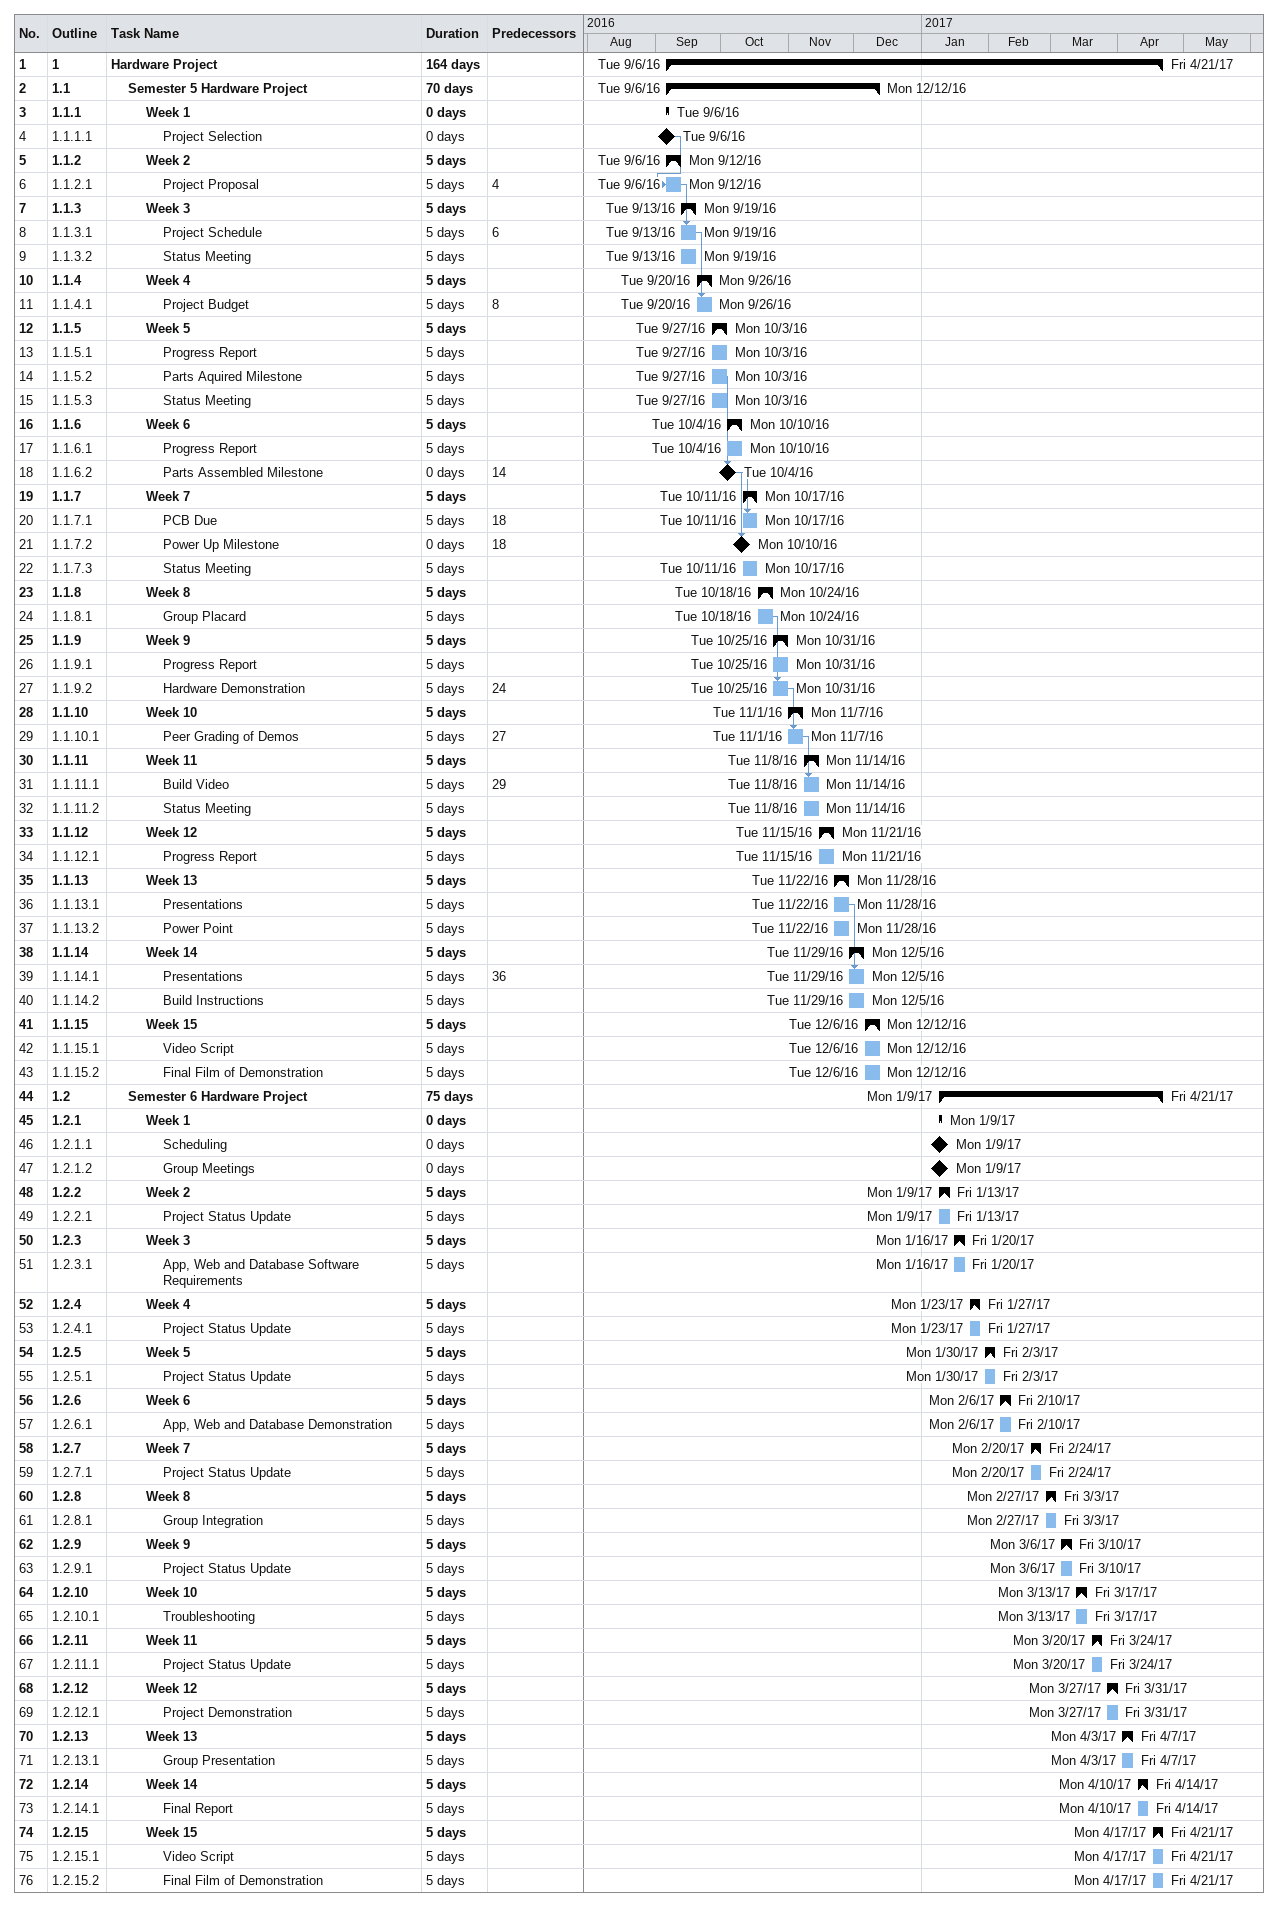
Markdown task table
| ID | WBS | Task | Duration | Start | Finish | Predecessors |
|---|---|---|---|---|---|---|
| 1 | 1 | **Hardware Project** | 164d | 2016-09-06 | 2017-04-21 |  |
| 2 | 1.1 | **Semester 5 Hardware Project** | 70d | 2016-09-06 | 2016-12-12 |  |
| 3 | 1.1.1 | **Week 1** | 0d | 2016-09-06 | 2016-09-06 |  |
| 4 | 1.1.1.1 | Project Selection | 0d | 2016-09-06 | 2016-09-06 |  |
| 5 | 1.1.2 | **Week 2** | 5d | 2016-09-06 | 2016-09-12 |  |
| 6 | 1.1.2.1 | Project Proposal | 5d | 2016-09-06 | 2016-09-12 | 4 |
| 7 | 1.1.3 | **Week 3** | 5d | 2016-09-13 | 2016-09-19 |  |
| 8 | 1.1.3.1 | Project Schedule | 5d | 2016-09-13 | 2016-09-19 | 6 |
| 9 | 1.1.3.2 | Status Meeting | 5d | 2016-09-13 | 2016-09-19 |  |
| 10 | 1.1.4 | **Week 4** | 5d | 2016-09-20 | 2016-09-26 |  |
| 11 | 1.1.4.1 | Project Budget | 5d | 2016-09-20 | 2016-09-26 | 8 |
| 12 | 1.1.5 | **Week 5** | 5d | 2016-09-27 | 2016-10-03 |  |
| 13 | 1.1.5.1 | Progress Report | 5d | 2016-09-27 | 2016-10-03 |  |
| 14 | 1.1.5.2 | Parts Aquired Milestone | 5d | 2016-09-27 | 2016-10-03 |  |
| 15 | 1.1.5.3 | Status Meeting | 5d | 2016-09-27 | 2016-10-03 |  |
| 16 | 1.1.6 | **Week 6** | 5d | 2016-10-04 | 2016-10-10 |  |
| 17 | 1.1.6.1 | Progress Report | 5d | 2016-10-04 | 2016-10-10 |  |
| 18 | 1.1.6.2 | Parts Assembled Milestone | 0d | 2016-10-04 | 2016-10-04 | 14 |
| 19 | 1.1.7 | **Week 7** | 5d | 2016-10-11 | 2016-10-17 |  |
| 20 | 1.1.7.1 | PCB Due | 5d | 2016-10-11 | 2016-10-17 | 18 |
| 21 | 1.1.7.2 | Power Up Milestone | 0d | 2016-10-10 | 2016-10-10 | 18 |
| 22 | 1.1.7.3 | Status Meeting | 5d | 2016-10-11 | 2016-10-17 |  |
| 23 | 1.1.8 | **Week 8** | 5d | 2016-10-18 | 2016-10-24 |  |
| 24 | 1.1.8.1 | Group Placard | 5d | 2016-10-18 | 2016-10-24 |  |
| 25 | 1.1.9 | **Week 9** | 5d | 2016-10-25 | 2016-10-31 |  |
| 26 | 1.1.9.1 | Progress Report | 5d | 2016-10-25 | 2016-10-31 |  |
| 27 | 1.1.9.2 | Hardware Demonstration | 5d | 2016-10-25 | 2016-10-31 | 24 |
| 28 | 1.1.10 | **Week 10** | 5d | 2016-11-01 | 2016-11-07 |  |
| 29 | 1.1.10.1 | Peer Grading of Demos | 5d | 2016-11-01 | 2016-11-07 | 27 |
| 30 | 1.1.11 | **Week 11** | 5d | 2016-11-08 | 2016-11-14 |  |
| 31 | 1.1.11.1 | Build Video | 5d | 2016-11-08 | 2016-11-14 | 29 |
| 32 | 1.1.11.2 | Status Meeting | 5d | 2016-11-08 | 2016-11-14 |  |
| 33 | 1.1.12 | **Week 12** | 5d | 2016-11-15 | 2016-11-21 |  |
| 34 | 1.1.12.1 | Progress Report | 5d | 2016-11-15 | 2016-11-21 |  |
| 35 | 1.1.13 | **Week 13** | 5d | 2016-11-22 | 2016-11-28 |  |
| 36 | 1.1.13.1 | Presentations | 5d | 2016-11-22 | 2016-11-28 |  |
| 37 | 1.1.13.2 | Power Point | 5d | 2016-11-22 | 2016-11-28 |  |
| 38 | 1.1.14 | **Week 14** | 5d | 2016-11-29 | 2016-12-05 |  |
| 39 | 1.1.14.1 | Presentations | 5d | 2016-11-29 | 2016-12-05 | 36 |
| 40 | 1.1.14.2 | Build Instructions | 5d | 2016-11-29 | 2016-12-05 |  |
| 41 | 1.1.15 | **Week 15** | 5d | 2016-12-06 | 2016-12-12 |  |
| 42 | 1.1.15.1 | Video Script | 5d | 2016-12-06 | 2016-12-12 |  |
| 43 | 1.1.15.2 | Final Film of Demonstration | 5d | 2016-12-06 | 2016-12-12 |  |
| 44 | 1.2 | **Semester 6 Hardware Project** | 75d | 2017-01-09 | 2017-04-21 |  |
| 45 | 1.2.1 | **Week 1** | 0d | 2017-01-09 | 2017-01-09 |  |
| 46 | 1.2.1.1 | Scheduling | 0d | 2017-01-09 | 2017-01-09 |  |
| 47 | 1.2.1.2 | Group Meetings | 0d | 2017-01-09 | 2017-01-09 |  |
| 48 | 1.2.2 | **Week 2** | 5d | 2017-01-09 | 2017-01-13 |  |
| 49 | 1.2.2.1 | Project Status Update | 5d | 2017-01-09 | 2017-01-13 |  |
| 50 | 1.2.3 | **Week 3** | 5d | 2017-01-16 | 2017-01-20 |  |
| 51 | 1.2.3.1 | App, Web and Database Software Requirements | 5d | 2017-01-16 | 2017-01-20 |  |
| 52 | 1.2.4 | **Week 4** | 5d | 2017-01-23 | 2017-01-27 |  |
| 53 | 1.2.4.1 | Project Status Update | 5d | 2017-01-23 | 2017-01-27 |  |
| 54 | 1.2.5 | **Week 5** | 5d | 2017-01-30 | 2017-02-03 |  |
| 55 | 1.2.5.1 | Project Status Update | 5d | 2017-01-30 | 2017-02-03 |  |
| 56 | 1.2.6 | **Week 6** | 5d | 2017-02-06 | 2017-02-10 |  |
| 57 | 1.2.6.1 | App, Web and Database Demonstration | 5d | 2017-02-06 | 2017-02-10 |  |
| 58 | 1.2.7 | **Week 7** | 5d | 2017-02-20 | 2017-02-24 |  |
| 59 | 1.2.7.1 | Project Status Update | 5d | 2017-02-20 | 2017-02-24 |  |
| 60 | 1.2.8 | **Week 8** | 5d | 2017-02-27 | 2017-03-03 |  |
| 61 | 1.2.8.1 | Group Integration | 5d | 2017-02-27 | 2017-03-03 |  |
| 62 | 1.2.9 | **Week 9** | 5d | 2017-03-06 | 2017-03-10 |  |
| 63 | 1.2.9.1 | Project Status Update | 5d | 2017-03-06 | 2017-03-10 |  |
| 64 | 1.2.10 | **Week 10** | 5d | 2017-03-13 | 2017-03-17 |  |
| 65 | 1.2.10.1 | Troubleshooting | 5d | 2017-03-13 | 2017-03-17 |  |
| 66 | 1.2.11 | **Week 11** | 5d | 2017-03-20 | 2017-03-24 |  |
| 67 | 1.2.11.1 | Project Status Update | 5d | 2017-03-20 | 2017-03-24 |  |
| 68 | 1.2.12 | **Week 12** | 5d | 2017-03-27 | 2017-03-31 |  |
| 69 | 1.2.12.1 | Project Demonstration | 5d | 2017-03-27 | 2017-03-31 |  |
| 70 | 1.2.13 | **Week 13** | 5d | 2017-04-03 | 2017-04-07 |  |
| 71 | 1.2.13.1 | Group Presentation | 5d | 2017-04-03 | 2017-04-07 |  |
| 72 | 1.2.14 | **Week 14** | 5d | 2017-04-10 | 2017-04-14 |  |
| 73 | 1.2.14.1 | Final Report | 5d | 2017-04-10 | 2017-04-14 |  |
| 74 | 1.2.15 | **Week 15** | 5d | 2017-04-17 | 2017-04-21 |  |
| 75 | 1.2.15.1 | Video Script | 5d | 2017-04-17 | 2017-04-21 |  |
| 76 | 1.2.15.2 | Final Film of Demonstration | 5d | 2017-04-17 | 2017-04-21 |  |
